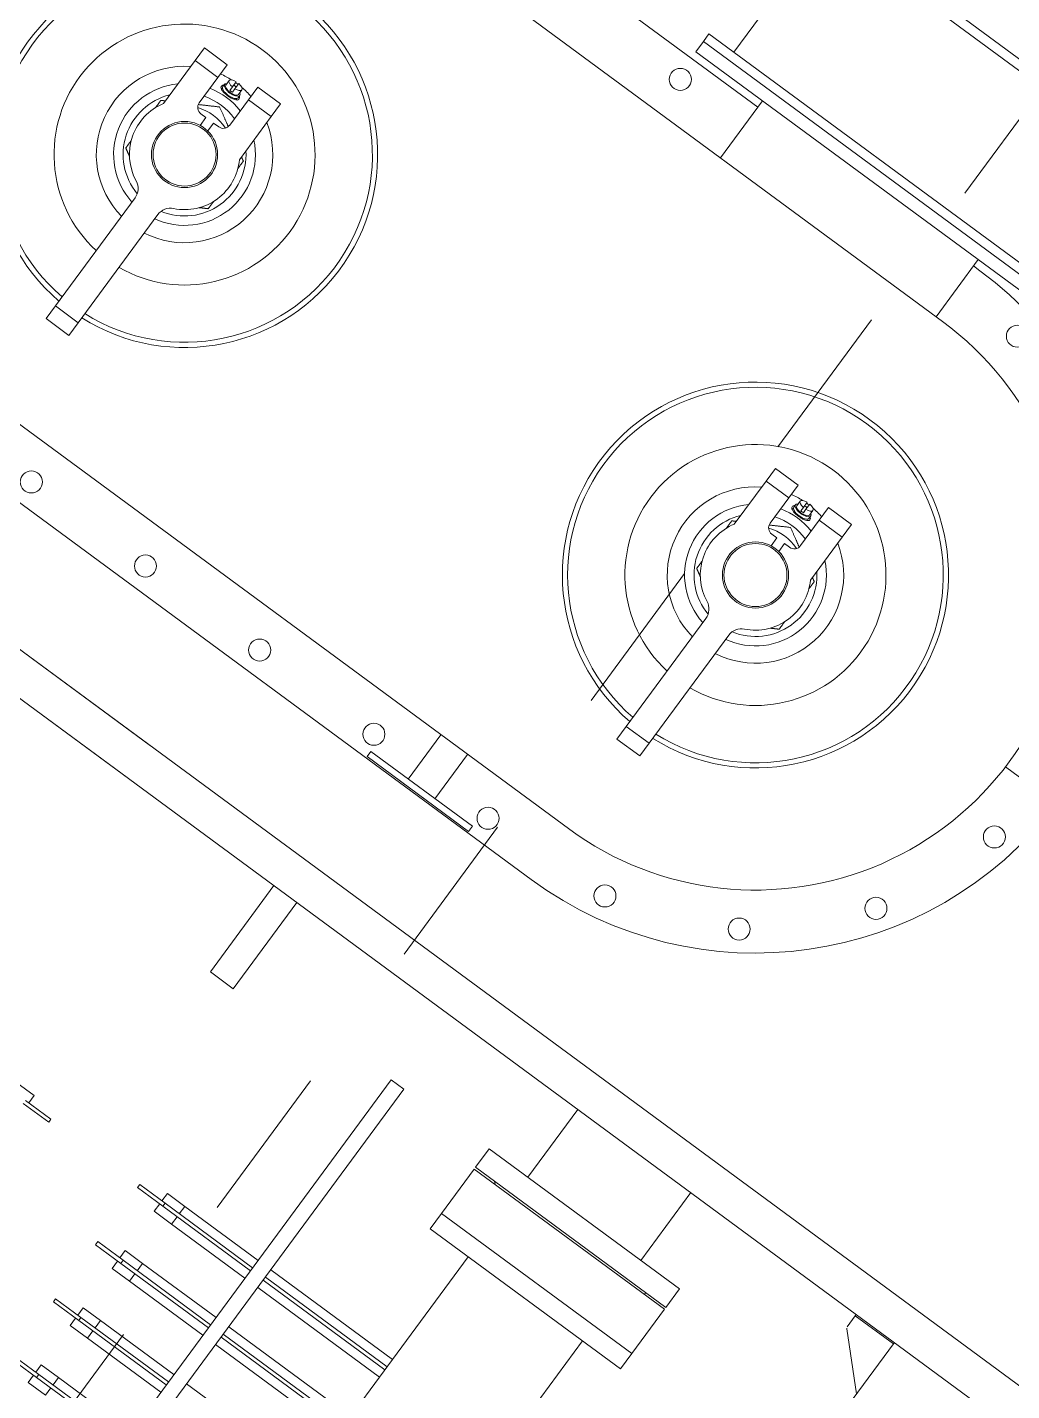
# Model space of a CAD drawing. Header units: metres. Extents: x 432095 to 435012, y 2470938 to 2473256.
# Drawn here: x 433771.306 to 433771.931, y 2471288.47 to 2471289.335 of the extents above; entities that cross this region are included whole.
import ezdxf

# ---------------------------------------------------------------- set-up
doc = ezdxf.new("R2010")
doc.units = ezdxf.units.M
doc.header["$MEASUREMENT"] = 0
doc.linetypes.add('MB D$0$DASHDOT', pattern=[1, 0.5, -0.25, 0, -0.25])
doc.linetypes.add('MB D$0$HIDDEN', pattern=[0.375, 0.25, -0.125])
doc.layers.add('cong trinh tram 110kv', color=7, linetype='Continuous', lineweight=5)
doc.layers.add('MB D$0$net dut du kien lam', color=8, linetype='MB D$0$HIDDEN', lineweight=20)

# ---------------------------------------------------------------- blocks, each defined once
blk = doc.blocks.new('MB D$0$MBA 63')
at = {"layer": 'MB D$0$net dut du kien lam', "color": 8, "linetype": 'MB D$0$DASHDOT', "ltscale": 0.5}
blk.add_line((106699.57, 30512.25), (98099.57, 30512.25), dxfattribs=at)
blk = doc.blocks.new('MB D$0$mba 1')
at = {"layer": 'cong trinh tram 110kv'}
for p, q in [((-17861.91, 7348.95), (-17861.91, 9508.95)), ((-17851.91, 9508.95), (-17851.91, 7348.95)), ((-17950.91, 7634.65), (-17930.91, 7634.65)), ((-17919.75, 7640.45), (-17933.41, 7640.45)), ((-17933.41, 7640.45), (-17933.41, 7634.65)), ((-17930.91, 7632.25), (-17930.91, 7634.65)), ((-17861.91, 7634.65), (-17930.91, 7634.65)), ((-17919.75, 7640.45), (-17919.75, 7634.65)), ((-17930.91, 7632.25), (-17950.91, 7632.25)), ((-17933.41, 7626.45), (-17933.41, 7632.25)), ((-17933.41, 7626.45), (-17919.75, 7626.45)), ((-17930.91, 7632.25), (-17861.91, 7632.25)), ((-17919.75, 7626.45), (-17919.75, 7632.25)), ((-17861.91, 7626.45), (-17919.75, 7626.45)), ((-17919.75, 7595.45), (-17933.41, 7595.45)), ((-17933.41, 7595.45), (-17933.41, 7589.65)), ((-17919.75, 7595.45), (-17861.91, 7595.45)), ((-17919.75, 7595.45), (-17919.75, 7589.65)), ((-17950.91, 7589.65), (-17930.91, 7589.65)), ((-17950.91, 7589.65), (-17950.91, 7587.25)), ((-17930.91, 7587.25), (-17950.91, 7587.25)), ((-17933.41, 7581.45), (-17933.41, 7587.25)), ((-17930.91, 7587.25), (-17930.91, 7589.65)), ((-17861.91, 7589.65), (-17930.91, 7589.65)), ((-17930.91, 7587.25), (-17861.91, 7587.25)), ((-17919.75, 7581.45), (-17919.75, 7587.25)), ((-17933.41, 7581.45), (-17919.75, 7581.45)), ((-17861.91, 7581.45), (-17919.75, 7581.45)), ((-17755.91, 7581.45), (-17851.91, 7581.45)), ((-17919.75, 7550.45), (-17933.41, 7550.45)), ((-17933.41, 7550.45), (-17933.41, 7544.65)), ((-17919.75, 7550.45), (-17861.91, 7550.45)), ((-17919.75, 7550.45), (-17919.75, 7544.65)), ((-17851.91, 7550.45), (-17755.91, 7550.45)), ((-17950.91, 7544.65), (-17930.91, 7544.65)), ((-17950.91, 7544.65), (-17950.91, 7542.25)), ((-17930.91, 7542.25), (-17950.91, 7542.25)), ((-17933.41, 7536.45), (-17933.41, 7542.25)), ((-17930.91, 7542.25), (-17930.91, 7544.65)), ((-17861.91, 7544.65), (-17930.91, 7544.65)), ((-17930.91, 7542.25), (-17861.91, 7542.25)), ((-17919.75, 7536.45), (-17919.75, 7542.25)), ((-17755.91, 7544.65), (-17851.91, 7544.65)), ((-17851.91, 7542.25), (-17755.91, 7542.25)), ((-17755.91, 7500.45), (-17755.91, 7541.45)), ((-17933.41, 7536.45), (-17919.75, 7536.45)), ((-17861.91, 7536.45), (-17919.75, 7536.45)), ((-17755.91, 7536.45), (-17851.91, 7536.45)), ((-17919.75, 7505.45), (-17933.41, 7505.45)), ((-17933.41, 7505.45), (-17933.41, 7499.65)), ((-17919.75, 7505.45), (-17861.91, 7505.45)), ((-17919.75, 7505.45), (-17919.75, 7499.65)), ((-17851.91, 7505.45), (-17755.91, 7505.45)), ((-18040.91, 7499.65), (-18020.91, 7499.65)), ((-18020.91, 7497.25), (-18040.91, 7497.25)), ((-18038.41, 7491.45), (-18038.41, 7497.25)), ((-18020.91, 7497.25), (-18020.91, 7499.65)), ((-17950.91, 7499.65), (-17930.91, 7499.65)), ((-17950.91, 7499.65), (-17950.91, 7497.25)), ((-17930.91, 7497.25), (-17950.91, 7497.25)), ((-17933.41, 7491.45), (-17933.41, 7497.25)), ((-17930.91, 7497.25), (-17930.91, 7499.65)), ((-17861.91, 7499.65), (-17930.91, 7499.65)), ((-17930.91, 7497.25), (-17861.91, 7497.25)), ((-17919.75, 7491.45), (-17919.75, 7497.25)), ((-17755.91, 7499.65), (-17851.91, 7499.65)), ((-17851.91, 7497.25), (-17755.91, 7497.25)), ((-17755.91, 7500.45), (-17755.91, 7496.45)), ((-17755.91, 7497.25), (-17755.91, 7499.65)), ((-17755.91, 7410.45), (-17755.91, 7496.45)), ((-17665.91, 7410.45), (-17665.91, 7496.45)), ((-18052.07, 7491.45), (-18038.41, 7491.45)), ((-17933.41, 7491.45), (-17919.75, 7491.45)), ((-17861.91, 7491.45), (-17919.75, 7491.45)), ((-17755.91, 7491.45), (-17851.91, 7491.45)), ((-17785.91, 7410.45), (-17635.91, 7410.45)), ((-17785.91, 7398.45), (-17785.91, 7410.45)), ((-17635.91, 7398.45), (-17635.91, 7410.45)), ((-17785.91, 7398.45), (-17785.91, 7363.45)), ((-17635.91, 7398.45), (-17785.91, 7398.45)), ((-17635.91, 7398.45), (-17785.91, 7398.45)), ((-17635.91, 7398.45), (-17635.91, 7363.45)), ((-17505.91, 7293.95), (-17505.91, 7374.95)), ((-17976.91, 7361.95), (-17994.91, 7361.95)), ((-17994.91, 7361.95), (-17994.91, 7293.95)), ((-17976.91, 7293.95), (-17976.91, 7361.95)), ((-17635.91, 7363.45), (-17785.91, 7363.45)), ((-17635.91, 7361.95), (-17785.91, 7361.95)), ((-17785.91, 7361.95), (-17785.91, 7347.45)), ((-17769.41, 7363.45), (-17770.91, 7361.95)), ((-17652.41, 7363.45), (-17650.91, 7361.95)), ((-17635.91, 7361.95), (-17635.91, 7347.45)), ((-17851.91, 7348.95), (-17861.91, 7348.95)), ((-17635.91, 7347.45), (-17785.91, 7347.45)), ((-17755.41, 7293.95), (-17755.41, 7347.45)), ((-17666.41, 7293.95), (-17666.41, 7347.45)), ((-17505.91, 7334.34), (-17535.38, 7304.87)), ((-17535.91, 7303.75), (-17535.91, 7295.02)), ((-18110.71, 7293.95), (-20130.71, 7293.95)), ((-16890.91, 7293.95), (-19235.91, 7293.95)), ((-17535.91, 7295.02), (-17535.91, 7293.95)), ((-17535.91, 7295.02), (-17505.91, 7295.02)), ((-20130.71, 7268.95), (-18110.71, 7268.95)), ((-19235.91, 7268.95), (-16890.91, 7268.95)), ((-17865.91, 7193.95), (-18765.91, 7193.95)), ((-17995.91, 7192.95), (-17995.91, 7188.95)), ((-17915.91, 7192.95), (-17995.91, 7192.95)), ((-17915.91, 7192.95), (-17915.91, 7188.95)), ((-17915.91, 7188.95), (-17995.91, 7188.95)), ((-17966.41, 7188.95), (-17966.41, 7153.95)), ((-17945.41, 7188.95), (-17945.41, 7153.95)), ((-18765.91, 7153.95), (-17865.91, 7153.95)), ((-18306.91, 7089.95), (-18324.91, 7089.95)), ((-18324.91, 7079.95), (-18324.91, 7089.95)), ((-18306.91, 7089.95), (-18306.91, 7079.95)), ((-17856.91, 7089.95), (-17874.91, 7089.95)), ((-17874.91, 7079.95), (-17874.91, 7089.95)), ((-17856.91, 7089.95), (-17856.91, 7079.95)), ((-18324.91, 6994.74), (-18324.91, 7079.95)), ((-18324.91, 7079.95), (-18306.91, 7079.95)), ((-18306.91, 7079.95), (-18306.91, 6994.74)), ((-17874.91, 6994.74), (-17874.91, 7079.95)), ((-17874.91, 7079.95), (-17856.91, 7079.95)), ((-17856.91, 7079.95), (-17856.91, 6994.74)), ((-17635.91, 6957.95), (-17665.95, 6957.95)), ((-18345.91, 6901.95), (-18345.91, 6935.92)), ((-18285.91, 6935.92), (-18285.91, 6901.95)), ((-17895.91, 6901.95), (-17895.91, 6935.92)), ((-17835.91, 6935.92), (-17835.91, 6901.95)), ((-18318.91, 6926.95), (-18322.91, 6926.95)), ((-18318.91, 6933.16), (-18318.91, 6926.95)), ((-18312.91, 6926.95), (-18312.91, 6933.16)), ((-18308.91, 6926.95), (-18312.91, 6926.95)), ((-17868.91, 6926.95), (-17872.91, 6926.95)), ((-17868.91, 6933.16), (-17868.91, 6926.95)), ((-17862.91, 6926.95), (-17862.91, 6933.16)), ((-17858.91, 6926.95), (-17862.91, 6926.95)), ((-18327.91, 6921.95), (-18327.91, 6901.95)), ((-18303.91, 6901.95), (-18303.91, 6921.95)), ((-17877.91, 6921.95), (-17877.91, 6901.95)), ((-17853.91, 6901.95), (-17853.91, 6921.95)), ((-18345.91, 6891.95), (-18345.91, 6901.95)), ((-18327.91, 6901.95), (-18345.91, 6901.95)), ((-18327.91, 6901.95), (-18327.91, 6891.95)), ((-18321.91, 6902.96), (-18321.91, 6904.78)), ((-18320.91, 6899.33), (-18320.91, 6902.96)), ((-18316.91, 6901.37), (-18316.91, 6904.09)), ((-18316.91, 6897.28), (-18316.91, 6901.37)), ((-18314.91, 6904.09), (-18314.91, 6901.37)), ((-18314.91, 6901.37), (-18314.91, 6897.28)), ((-18310.91, 6899.33), (-18310.91, 6902.96)), ((-18309.91, 6902.96), (-18309.91, 6904.78)), ((-18285.91, 6901.95), (-18303.91, 6901.95)), ((-18303.91, 6891.95), (-18303.91, 6901.95)), ((-18285.91, 6901.95), (-18285.91, 6891.95)), ((-17895.91, 6891.95), (-17895.91, 6901.95)), ((-17877.91, 6901.95), (-17895.91, 6901.95)), ((-17877.91, 6901.95), (-17877.91, 6891.95)), ((-17871.91, 6902.96), (-17871.91, 6904.78)), ((-17870.91, 6899.33), (-17870.91, 6902.96)), ((-17866.91, 6901.37), (-17866.91, 6904.09)), ((-17866.91, 6897.28), (-17866.91, 6901.37)), ((-17864.91, 6904.09), (-17864.91, 6901.37)), ((-17864.91, 6901.37), (-17864.91, 6897.28)), ((-17860.91, 6899.33), (-17860.91, 6902.96)), ((-17859.91, 6902.96), (-17859.91, 6904.78)), ((-17835.91, 6901.95), (-17853.91, 6901.95)), ((-17853.91, 6891.95), (-17853.91, 6901.95)), ((-17835.91, 6901.95), (-17835.91, 6891.95)), ((-18345.91, 6891.95), (-18327.91, 6891.95)), ((-18303.91, 6891.95), (-18285.91, 6891.95)), ((-17895.91, 6891.95), (-17877.91, 6891.95)), ((-17853.91, 6891.95), (-17835.91, 6891.95)), ((-17865.91, 6753.95), (-18453.16, 6753.95)), ((-18040.91, 6753.95), (-18040.91, 6708.95)), ((-17870.91, 6753.95), (-17870.91, 6708.95)), ((-18230.91, 6713.95), (-18040.91, 6713.95)), ((-17818.41, 6708.95), (-18093.41, 6708.95)), ((-18093.41, 6708.95), (-18093.41, 6700.95)), ((-17870.91, 6713.95), (-17865.91, 6713.95)), ((-17818.41, 6700.95), (-18093.41, 6700.95)), ((-17818.41, 6700.95), (-18093.41, 6700.95)), ((-18093.41, 6694.95), (-18093.41, 6700.95)), ((-18093.41, 6694.95), (-17818.41, 6694.95)), ((-18073.91, 6694.95), (-18073.91, 6596.95)), ((-18073.91, 6596.95), (-17837.91, 6596.95)), ((-17843.91, 6590.95), (-18067.91, 6590.95))]:
    blk.add_line(p, q, dxfattribs=at)
for centre, radius in [((-18270.91, 7178.95), 7), ((-18180.91, 7178.95), 7), ((-18090.91, 7178.95), 7), ((-18000.91, 7178.95), 7), ((-17910.91, 7178.95), 7), ((-17822.01, 7174.62), 7), ((-17740.91, 7141.03), 7), ((-17678.83, 7078.95), 7), ((-17645.23, 6997.84), 7), ((-18315.91, 6953.95), 21), ((-18315.91, 6953.95), 20), ((-17865.91, 6953.95), 21), ((-17865.91, 6953.95), 20), ((-18090.91, 6728.95), 7), ((-17822.01, 6733.27), 7)]:
    blk.add_circle(centre, radius, dxfattribs=at)
for centre, radius, start, end in [((-17865.91, 6953.95), 240, 0.95497, 90), ((-17865.91, 6953.95), 200, 270, 90), ((-18315.91, 6953.95), 122.5, 94.21328, 85.78672), ((-18315.91, 6953.95), 119.19, 94.33066, 85.66934), ((-17865.91, 6953.95), 122.5, 94.21328, 85.78672), ((-17865.91, 6953.95), 119.19, 94.33066, 85.66934), ((-18315.91, 6953.95), 82.82, 96.23865, 83.76135), ((-17865.91, 6953.95), 82.82, 96.23865, 83.76135), ((-18315.91, 6953.95), 56, 99.24836, 237.60763), ((-18315.91, 6953.95), 56, 302.39237, 80.75164), ((-17865.91, 6953.95), 56, 99.24836, 237.60763), ((-17865.91, 6953.95), 56, 302.39237, 80.75164), ((-18315.91, 6953.95), 45, 101.53696, 228.18969), ((-18334.91, 6994.74), 10, 294.97497, 0), ((-18315.91, 6953.95), 45, 311.81031, 78.46304), ((-18296.91, 6994.74), 10, 180, 245.02503), ((-17865.91, 6953.95), 45, 101.53696, 228.18969), ((-17884.91, 6994.74), 10, 294.97497, 0), ((-17865.91, 6953.95), 45, 311.81031, 78.46304), ((-17846.91, 6994.74), 10, 180, 245.02503), ((-18315.91, 6953.95), 39, 104.01684, 219.71514), ((-18315.91, 6953.95), 35, 114.97497, 211.00272), ((-18315.91, 6953.95), 39, 320.28486, 75.98316), ((-18315.91, 6953.95), 35, 328.99728, 65.02503), ((-17865.91, 6953.95), 39, 104.01684, 219.71514), ((-17865.91, 6953.95), 35, 114.97497, 211.00272), ((-17865.91, 6953.95), 39, 320.28486, 75.98316), ((-17865.91, 6953.95), 35, 328.99728, 65.02503), ((-17865.91, 6953.95), 240, 270, 359.04503), ((-18322.91, 6921.95), 5, 90, 180), ((-18315.91, 6953.95), 30.9, 249.29274, 290.70726), ((-18308.91, 6921.95), 5, 0, 90), ((-17872.91, 6921.95), 5, 90, 180), ((-17865.91, 6953.95), 30.9, 249.29274, 290.70726), ((-17858.91, 6921.95), 5, 0, 90), ((-18315.91, 6953.95), 39, 252.07979, 287.92021), ((-17865.91, 6953.95), 39, 252.07979, 287.92021), ((-18315.91, 6953.95), 45, 254.53399, 285.46601), ((-17865.91, 6953.95), 45, 254.53399, 285.46601), ((-18315.91, 6953.95), 56, 257.62637, 265.87473), ((-18315.91, 6953.95), 56, 274.12527, 282.37363), ((-17865.91, 6953.95), 56, 257.62637, 265.87473), ((-17865.91, 6953.95), 56, 274.12527, 282.37363), ((-18315.91, 6953.95), 56, 268.97681, 271.02319), ((-17865.91, 6953.95), 56, 268.97681, 271.02319)]:
    blk.add_arc(centre, radius, start, end, dxfattribs=at)
for centre, major_axis, ratio, start_param, end_param in [((-17530.91, 7303.75), (-5, 0), 0.5, 5.819538, 6.283185), ((-18315.91, 6904.78), (-6, 0), 0.416655, 3.141593, 6.283185), ((-17865.91, 6904.78), (-6, 0), 0.416655, 3.141593, 6.283185), ((-17865.91, 6907.51), (-4, 0), 0.416655, 0.112239, 0.451413), ((-17865.91, 6907.51), (4, 0), 0.416655, 5.831772, 6.170946), ((-18315.91, 6902.96), (-6, 0), 0.416655, 2.555907, 6.868871), ((-18315.91, 6907.51), (-7, 0), 0.416655, 0.419164, 0.612361), ((-18315.91, 6902.96), (-5, 0), 0.416655, 3.141593, 6.283185), ((-18315.91, 6899.33), (-5, 0), 0.416655, 4.913747, 7.652624), ((-18315.91, 6902.05), (5, 0), 0.416655, 1.369438, 1.772154), ((-18315.91, 6902.05), (-5, 0), 0.416655, 1.369438, 1.772154), ((-18315.91, 6899.33), (5, 0), 0.416655, 4.913747, 7.652624), ((-18315.91, 6907.51), (-7, 0), 0.416655, 2.529232, 2.722429), ((-17865.91, 6902.96), (-6, 0), 0.416655, 2.555907, 6.868871), ((-17865.91, 6907.51), (-7, 0), 0.416655, 0.419164, 0.655301), ((-17865.91, 6902.96), (-5, 0), 0.416655, 3.141593, 6.283185), ((-17865.91, 6899.33), (-5, 0), 0.416655, 4.913747, 7.652624), ((-17865.91, 6902.05), (5, 0), 0.416655, 1.369438, 1.772154), ((-17865.91, 6902.05), (-5, 0), 0.416655, 1.369438, 1.772154), ((-17865.91, 6899.33), (5, 0), 0.416655, 4.913747, 7.652624), ((-17865.91, 6907.51), (-7, 0), 0.416655, 2.486292, 2.722429)]:
    blk.add_ellipse(centre, major_axis=major_axis, ratio=ratio, start_param=start_param, end_param=end_param, dxfattribs=at)
for points, weights in [([(-18343.41, 6975.6), (-18345.82, 6974.2), (-18348.41, 6972.71)], [1.76037964211, 1.73381789352, 1.69683584225]), ([(-18348.41, 6972.71), (-18348.41, 6969.72), (-18348.41, 6966.94)], [1.69683584225, 1.73381789352, 1.76037964211]), ([(-18283.41, 6972.71), (-18286, 6974.2), (-18288.41, 6975.6)], [1.69683584225, 1.73381789352, 1.76037964211]), ([(-18283.41, 6966.94), (-18283.41, 6969.72), (-18283.41, 6972.71)], [1.76037964211, 1.73381789352, 1.69683584225]), ([(-17893.41, 6975.6), (-17895.82, 6974.2), (-17898.41, 6972.71)], [1.76037964211, 1.73381789352, 1.69683584225]), ([(-17898.41, 6972.71), (-17898.41, 6969.72), (-17898.41, 6966.94)], [1.69683584225, 1.73381789352, 1.76037964211]), ([(-17833.41, 6972.71), (-17836, 6974.2), (-17838.41, 6975.6)], [1.69683584225, 1.73381789352, 1.76037964211]), ([(-17833.41, 6966.94), (-17833.41, 6969.72), (-17833.41, 6972.71)], [1.76037964211, 1.73381789352, 1.69683584225]), ([(-18348.41, 6940.96), (-18348.41, 6938.17), (-18348.41, 6935.18)], [1.76037964211, 1.73381789352, 1.69683584225]), ([(-18348.41, 6935.18), (-18347.14, 6934.45), (-18345.91, 6933.74)], [1.69683584225, 1.71483384421, 1.73036383608]), ([(-18285.91, 6933.74), (-18284.68, 6934.45), (-18283.41, 6935.18)], [1.73036383608, 1.71483384421, 1.69683584225]), ([(-18283.41, 6935.18), (-18283.41, 6938.17), (-18283.41, 6940.96)], [1.69683584225, 1.73381789352, 1.76037964211]), ([(-17898.41, 6940.96), (-17898.41, 6938.17), (-17898.41, 6935.18)], [1.76037964211, 1.73381789352, 1.69683584225]), ([(-17898.41, 6935.18), (-17897.14, 6934.45), (-17895.91, 6933.74)], [1.69683584225, 1.71483384421, 1.73036383608]), ([(-17835.91, 6933.74), (-17834.68, 6934.45), (-17833.41, 6935.18)], [1.73036383608, 1.71483384421, 1.69683584225]), ([(-17833.41, 6935.18), (-17833.41, 6938.17), (-17833.41, 6940.96)], [1.69683584225, 1.73381789352, 1.76037964211]), ([(-18327.74, 6923.25), (-18322.21, 6920.06), (-18315.91, 6916.42)], [1.81694157492, 1.78984016506, 1.69683584225]), ([(-18315.91, 6916.42), (-18309.61, 6920.06), (-18304.08, 6923.25)], [1.69683584225, 1.78984016506, 1.81694157492]), ([(-17877.74, 6923.25), (-17872.21, 6920.06), (-17865.91, 6916.42)], [1.81694157492, 1.78984016506, 1.69683584225]), ([(-17865.91, 6916.42), (-17859.61, 6920.06), (-17854.08, 6923.25)], [1.69683584225, 1.78984016506, 1.81694157492])]:
    blk.add_rational_spline(points, weights, degree=2, dxfattribs=at)
for points, knots in [([(-18321.91, 6903.57), (-18322.14, 6903.76), (-18322.33, 6903.95), (-18322.82, 6904.56), (-18322.95, 6904.99), (-18322.9, 6905.37), (-18322.85, 6905.71), (-18322.63, 6906.06), (-18321.87, 6906.66), (-18321.32, 6906.92), (-18320.1, 6907.3), (-18319.33, 6907.45), (-18317.66, 6907.65), (-18316.75, 6907.7), (-18315.91, 6907.7)], [3.822004, 3.822004, 3.822004, 3.822004, 3.949973, 3.949973, 4.224426, 4.224426, 4.224426, 4.478047, 4.478047, 4.731668, 4.731668, 4.985247, 4.985247, 5.238827, 5.238827, 5.238827, 5.238827]), ([(-18315.91, 6907.7), (-18315.06, 6907.7), (-18314.16, 6907.65), (-18312.49, 6907.45), (-18311.72, 6907.3), (-18310.49, 6906.92), (-18309.95, 6906.66), (-18309.19, 6906.06), (-18308.97, 6905.71), (-18308.87, 6904.99), (-18309, 6904.56), (-18309.48, 6903.95), (-18309.68, 6903.76), (-18309.91, 6903.57)], [1.014401, 1.014401, 1.014401, 1.014401, 1.26798, 1.26798, 1.52156, 1.52156, 1.775181, 1.775181, 2.028802, 2.028802, 2.303255, 2.303255, 2.431224, 2.431224, 2.431224, 2.431224]), ([(-17871.91, 6903.57), (-17872.14, 6903.76), (-17872.33, 6903.95), (-17872.82, 6904.56), (-17872.95, 6904.99), (-17872.9, 6905.37), (-17872.85, 6905.71), (-17872.63, 6906.06), (-17871.87, 6906.66), (-17871.32, 6906.92), (-17870.1, 6907.3), (-17869.33, 6907.45), (-17867.66, 6907.65), (-17866.75, 6907.7), (-17865.91, 6907.7)], [3.822004, 3.822004, 3.822004, 3.822004, 3.949973, 3.949973, 4.224426, 4.224426, 4.224426, 4.478047, 4.478047, 4.731668, 4.731668, 4.985247, 4.985247, 5.238827, 5.238827, 5.238827, 5.238827]), ([(-17865.91, 6907.7), (-17865.06, 6907.7), (-17864.16, 6907.65), (-17862.49, 6907.45), (-17861.72, 6907.3), (-17860.49, 6906.92), (-17859.95, 6906.66), (-17859.19, 6906.06), (-17858.97, 6905.71), (-17858.87, 6904.99), (-17859, 6904.56), (-17859.48, 6903.95), (-17859.68, 6903.76), (-17859.91, 6903.57)], [1.014401, 1.014401, 1.014401, 1.014401, 1.26798, 1.26798, 1.52156, 1.52156, 1.775181, 1.775181, 2.028802, 2.028802, 2.303255, 2.303255, 2.431224, 2.431224, 2.431224, 2.431224]), ([(-18321.57, 6906.78), (-18321.59, 6906.71), (-18321.61, 6906.64), (-18321.65, 6906.42), (-18321.66, 6906.27), (-18321.66, 6906.12)], [6.1586443, 6.1586443, 6.1586443, 6.1586443, 6.2001384, 6.2001384, 6.2831853, 6.2831853, 6.2831853, 6.2831853]), ([(-18310.23, 6905.59), (-18310.2, 6905.7), (-18310.18, 6905.83), (-18310.14, 6906.23), (-18310.17, 6906.52), (-18310.25, 6906.78)], [3.0319031, 3.0319031, 3.0319031, 3.0319031, 3.1023236, 3.1023236, 3.2584516, 3.2584516, 3.2584516, 3.2584516])]:
    blk.add_open_spline(points, degree=3, knots=knots, dxfattribs=at)
blk.add_open_spline([(-18321.66, 6906.12), (-18321.66, 6905.94), (-18321.63, 6905.76), (-18321.59, 6905.59)], degree=3, dxfattribs=at)

msp = doc.modelspace()

# ---------------------------------------------------------------- block references
at = {"layer": 'cong trinh tram 110kv', "yscale": 0.00100000003283925, "zscale": 0.001}
for name, p, xscale, rotation in [('MB D$0$MBA 63', (433808.37737, 2471390.16975), 0.001000000045165598, 233.6153637256497), ('MB D$0$mba 1', (433790.27619, 2471283.98794), -0.001000000032834317, 143.6153590623919)]:
    msp.add_blockref(name, p, dxfattribs=dict(at, xscale=xscale, rotation=rotation))

doc.saveas('drawing.dxf')
